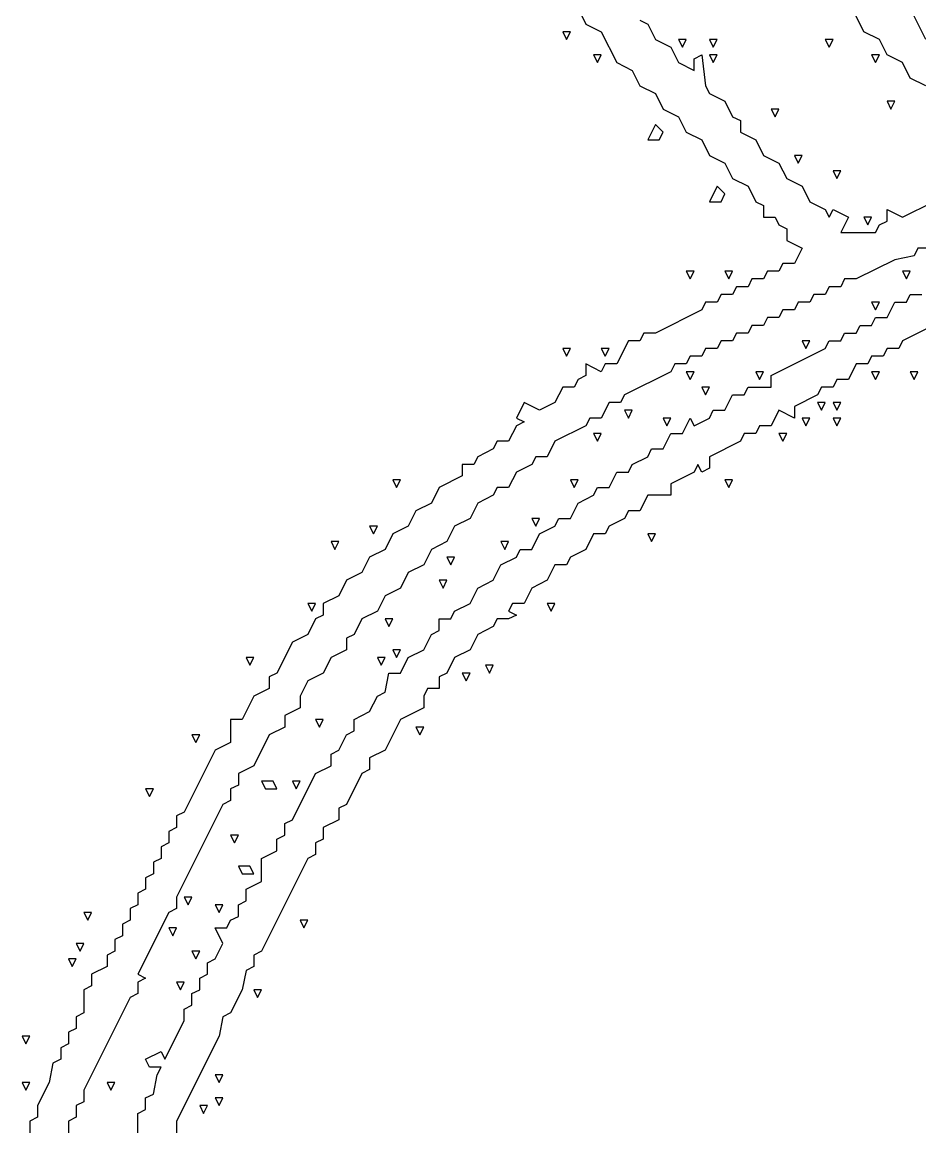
# Model space of a CAD drawing. Extents: x 11 to 152, y 0 to 170.
# Drawn here: x 51.26 to 72.58, y 77.62 to 103.84 of the extents above; entities that cross this region are included whole.
import ezdxf

# ---------------------------------------------------------------- set-up
doc = ezdxf.new("R2010")
doc.units = 0
doc.layers.add('Layer0', color=7, linetype='Continuous')

msp = doc.modelspace()

# ---------------------------------------------------------------- linework, layer by layer
at = {"layer": 'Layer0', "color": 5, "linetype": 'CONTINUOUS'}
for p, q in [((64.46063, 104.164, 0.1), (64.64401, 103.7972, 0.1)), ((72.71305, 103.4304, 0.1), (72.25458, 104.3474, 0.1)), ((65.92772, 103.8889, 0.1), (66.11111, 103.7972, 0.1)), ((71.24595, 103.6138, 0.1), (71.06257, 103.9806, 0.1)), ((64.09385, 103.6138, 0.1), (64.18554, 103.4304, 0.1)), ((64.27724, 103.6138, 0.1), (64.09385, 103.6138, 0.1)), ((64.18554, 103.4304, 0.1), (64.27724, 103.6138, 0.1)), ((64.64401, 103.7972, 0.1), (65.01079, 103.6138, 0.1)), ((65.01079, 103.6138, 0.1), (65.37756, 102.8803, 0.1)), ((66.11111, 103.7972, 0.1), (66.2945, 103.4304, 0.1)), ((71.61273, 103.4304, 0.1), (71.24595, 103.6138, 0.1)), ((66.2945, 103.4304, 0.1), (66.66127, 103.247, 0.1)), ((66.84466, 103.4304, 0.1), (66.93635, 103.247, 0.1)), ((67.02805, 103.4304, 0.1), (66.84466, 103.4304, 0.1)), ((66.93635, 103.247, 0.1), (67.02805, 103.4304, 0.1)), ((67.57821, 103.4304, 0.1), (67.6699, 103.247, 0.1)), ((67.7616, 103.4304, 0.1), (67.57821, 103.4304, 0.1)), ((67.6699, 103.247, 0.1), (67.7616, 103.4304, 0.1)), ((70.32902, 103.4304, 0.1), (70.42071, 103.247, 0.1)), ((70.51241, 103.4304, 0.1), (70.32902, 103.4304, 0.1)), ((70.42071, 103.247, 0.1), (70.51241, 103.4304, 0.1)), ((71.79612, 103.0636, 0.1), (71.61273, 103.4304, 0.1)), ((64.8274, 103.0636, 0.1), (64.91909, 102.8803, 0.1)), ((65.01079, 103.0636, 0.1), (64.8274, 103.0636, 0.1)), ((64.91909, 102.8803, 0.1), (65.01079, 103.0636, 0.1)), ((66.66127, 103.247, 0.1), (66.84466, 102.8803, 0.1)), ((67.21143, 102.972, 0.1), (67.39482, 103.0636, 0.1)), ((67.39482, 103.0636, 0.1), (67.48652, 102.3301, 0.1)), ((67.57821, 103.0636, 0.1), (67.6699, 102.8803, 0.1)), ((67.7616, 103.0636, 0.1), (67.57821, 103.0636, 0.1)), ((67.6699, 102.8803, 0.1), (67.7616, 103.0636, 0.1)), ((71.42934, 103.0636, 0.1), (71.52104, 102.8803, 0.1)), ((71.61273, 103.0636, 0.1), (71.42934, 103.0636, 0.1)), ((71.52104, 102.8803, 0.1), (71.61273, 103.0636, 0.1)), ((72.16289, 102.8803, 0.1), (71.79612, 103.0636, 0.1)), ((65.37756, 102.8803, 0.1), (65.74434, 102.6969, 0.1)), ((66.84466, 102.8803, 0.1), (67.21143, 102.6969, 0.1)), ((67.21143, 102.6969, 0.1), (67.21143, 102.972, 0.1)), ((72.34628, 102.5135, 0.1), (72.16289, 102.8803, 0.1)), ((65.74434, 102.6969, 0.1), (65.92772, 102.3301, 0.1)), ((65.92772, 102.3301, 0.1), (66.2945, 102.1467, 0.1)), ((67.48652, 102.3301, 0.1), (67.57821, 102.1467, 0.1)), ((72.71305, 102.3301, 0.1), (72.34628, 102.5135, 0.1)), ((66.2945, 102.1467, 0.1), (66.47789, 101.7799, 0.1)), ((67.57821, 102.1467, 0.1), (67.94498, 101.9633, 0.1)), ((66.47789, 101.7799, 0.1), (66.84466, 101.5965, 0.1)), ((67.94498, 101.9633, 0.1), (68.12837, 101.5965, 0.1)), ((69.04531, 101.7799, 0.1), (69.137, 101.5965, 0.1)), ((69.22869, 101.7799, 0.1), (69.04531, 101.7799, 0.1)), ((69.137, 101.5965, 0.1), (69.22869, 101.7799, 0.1)), ((71.79612, 101.9633, 0.1), (71.88781, 101.7799, 0.1)), ((71.9795, 101.9633, 0.1), (71.79612, 101.9633, 0.1)), ((71.88781, 101.7799, 0.1), (71.9795, 101.9633, 0.1)), ((66.84466, 101.5965, 0.1), (67.02805, 101.2298, 0.1)), ((68.12837, 101.5965, 0.1), (68.31176, 101.5049, 0.1)), ((68.31176, 101.5049, 0.1), (68.31176, 101.2298, 0.1)), ((66.2945, 101.4132, 0.1), (66.11111, 101.0464, 0.1)), ((66.47789, 101.2298, 0.1), (66.2945, 101.4132, 0.1)), ((66.38619, 101.0464, 0.1), (66.47789, 101.2298, 0.1)), ((67.02805, 101.2298, 0.1), (67.39482, 101.0464, 0.1)), ((68.31176, 101.2298, 0.1), (68.67853, 101.0464, 0.1)), ((66.11111, 101.0464, 0.1), (66.38619, 101.0464, 0.1)), ((67.39482, 101.0464, 0.1), (67.57821, 100.6796, 0.1)), ((68.67853, 101.0464, 0.1), (68.86192, 100.6796, 0.1)), ((67.57821, 100.6796, 0.1), (67.94498, 100.4962, 0.1)), ((67.94498, 100.4962, 0.1), (68.12837, 100.1294, 0.1)), ((68.86192, 100.6796, 0.1), (69.22869, 100.4962, 0.1)), ((69.22869, 100.4962, 0.1), (69.41208, 100.1294, 0.1)), ((69.59547, 100.6796, 0.1), (69.68716, 100.4962, 0.1)), ((69.77886, 100.6796, 0.1), (69.59547, 100.6796, 0.1)), ((69.68716, 100.4962, 0.1), (69.77886, 100.6796, 0.1)), ((70.51241, 100.3128, 0.1), (70.6041, 100.1294, 0.1)), ((70.69579, 100.3128, 0.1), (70.51241, 100.3128, 0.1)), ((70.6041, 100.1294, 0.1), (70.69579, 100.3128, 0.1)), ((67.7616, 99.94606, 0.1), (67.57821, 99.57929, 0.1)), ((67.94498, 99.76268, 0.1), (67.7616, 99.94606, 0.1)), ((68.12837, 100.1294, 0.1), (68.49515, 99.94606, 0.1)), ((68.49515, 99.94606, 0.1), (68.67853, 99.57929, 0.1)), ((69.41208, 100.1294, 0.1), (69.77886, 99.94606, 0.1)), ((69.77886, 99.94606, 0.1), (69.96224, 99.57929, 0.1)), ((67.85329, 99.57929, 0.1), (67.94498, 99.76268, 0.1)), ((67.57821, 99.57929, 0.1), (67.85329, 99.57929, 0.1)), ((68.67853, 99.57929, 0.1), (68.86192, 99.48759, 0.1)), ((68.86192, 99.48759, 0.1), (68.86192, 99.21251, 0.1)), ((69.96224, 99.57929, 0.1), (70.32902, 99.3959, 0.1)), ((70.32902, 99.3959, 0.1), (70.42071, 99.21251, 0.1)), ((70.42071, 99.21251, 0.1), (70.51241, 99.3959, 0.1)), ((70.51241, 99.3959, 0.1), (70.87918, 99.21251, 0.1)), ((71.79612, 99.12082, 0.1), (71.79612, 99.3959, 0.1)), ((71.79612, 99.3959, 0.1), (72.16289, 99.21251, 0.1)), ((72.16289, 99.21251, 0.1), (72.89644, 99.57929, 0.1)), ((68.86192, 99.21251, 0.1), (69.137, 99.21251, 0.1)), ((69.137, 99.21251, 0.1), (69.22869, 99.02913, 0.1)), ((70.87918, 99.21251, 0.1), (70.69579, 98.84574, 0.1)), ((71.24595, 99.21251, 0.1), (71.33765, 99.02913, 0.1)), ((71.42934, 99.21251, 0.1), (71.24595, 99.21251, 0.1)), ((71.33765, 99.02913, 0.1), (71.42934, 99.21251, 0.1)), ((69.22869, 99.02913, 0.1), (69.41208, 98.93743, 0.1)), ((69.41208, 98.93743, 0.1), (69.41208, 98.66235, 0.1)), ((71.52104, 98.84574, 0.1), (71.61273, 99.02913, 0.1)), ((71.61273, 99.02913, 0.1), (71.79612, 99.12082, 0.1)), ((69.41208, 98.66235, 0.1), (69.77886, 98.47896, 0.1)), ((70.69579, 98.84574, 0.1), (71.52104, 98.84574, 0.1)), ((69.77886, 98.47896, 0.1), (69.59547, 98.11219, 0.1)), ((72.52967, 98.47896, 0.1), (72.43797, 98.29558, 0.1)), ((72.80475, 98.47896, 0.1), (72.52967, 98.47896, 0.1)), ((69.32039, 98.11219, 0.1), (69.22869, 97.9288, 0.1)), ((69.59547, 98.11219, 0.1), (69.32039, 98.11219, 0.1)), ((71.9795, 98.20388, 0.1), (71.06257, 97.74542, 0.1)), ((72.43797, 98.29558, 0.1), (71.9795, 98.20388, 0.1)), ((67.02805, 97.9288, 0.1), (67.11974, 97.74542, 0.1)), ((67.21143, 97.9288, 0.1), (67.02805, 97.9288, 0.1)), ((67.11974, 97.74542, 0.1), (67.21143, 97.9288, 0.1)), ((67.94498, 97.9288, 0.1), (68.03668, 97.74542, 0.1)), ((68.12837, 97.9288, 0.1), (67.94498, 97.9288, 0.1)), ((68.03668, 97.74542, 0.1), (68.12837, 97.9288, 0.1)), ((68.95361, 97.9288, 0.1), (68.86192, 97.74542, 0.1)), ((69.22869, 97.9288, 0.1), (68.95361, 97.9288, 0.1)), ((72.16289, 97.9288, 0.1), (72.25458, 97.74542, 0.1)), ((72.34628, 97.9288, 0.1), (72.16289, 97.9288, 0.1)), ((72.25458, 97.74542, 0.1), (72.34628, 97.9288, 0.1)), ((68.22006, 97.56203, 0.1), (68.12837, 97.37864, 0.1)), ((68.49515, 97.56203, 0.1), (68.22006, 97.56203, 0.1)), ((68.58684, 97.74542, 0.1), (68.49515, 97.56203, 0.1)), ((68.86192, 97.74542, 0.1), (68.58684, 97.74542, 0.1)), ((70.42071, 97.56203, 0.1), (70.32902, 97.37864, 0.1)), ((70.69579, 97.56203, 0.1), (70.42071, 97.56203, 0.1)), ((70.78749, 97.74542, 0.1), (70.69579, 97.56203, 0.1)), ((71.06257, 97.74542, 0.1), (70.78749, 97.74542, 0.1)), ((67.85329, 97.37864, 0.1), (67.7616, 97.19525, 0.1)), ((68.12837, 97.37864, 0.1), (67.85329, 97.37864, 0.1)), ((70.05394, 97.37864, 0.1), (69.96224, 97.19525, 0.1)), ((70.32902, 97.37864, 0.1), (70.05394, 97.37864, 0.1)), ((72.25458, 97.19525, 0.1), (72.34628, 97.37864, 0.1)), ((72.34628, 97.37864, 0.1), (72.62136, 97.37864, 0.1)), ((67.48652, 97.19525, 0.1), (67.39482, 97.01187, 0.1)), ((67.7616, 97.19525, 0.1), (67.48652, 97.19525, 0.1)), ((69.68716, 97.19525, 0.1), (69.59547, 97.01187, 0.1)), ((69.96224, 97.19525, 0.1), (69.68716, 97.19525, 0.1)), ((71.42934, 97.19525, 0.1), (71.52104, 97.01187, 0.1)), ((71.61273, 97.19525, 0.1), (71.42934, 97.19525, 0.1)), ((71.52104, 97.01187, 0.1), (71.61273, 97.19525, 0.1)), ((71.79612, 96.82848, 0.1), (71.9795, 97.19525, 0.1)), ((71.9795, 97.19525, 0.1), (72.25458, 97.19525, 0.1)), ((67.39482, 97.01187, 0.1), (66.2945, 96.4617, 0.1)), ((68.95361, 96.82848, 0.1), (68.86192, 96.64509, 0.1)), ((69.22869, 96.82848, 0.1), (68.95361, 96.82848, 0.1)), ((69.32039, 97.01187, 0.1), (69.22869, 96.82848, 0.1)), ((69.59547, 97.01187, 0.1), (69.32039, 97.01187, 0.1)), ((71.42934, 96.64509, 0.1), (71.52104, 96.82848, 0.1)), ((71.52104, 96.82848, 0.1), (71.79612, 96.82848, 0.1)), ((68.58684, 96.64509, 0.1), (68.49515, 96.4617, 0.1)), ((68.86192, 96.64509, 0.1), (68.58684, 96.64509, 0.1)), ((71.06257, 96.4617, 0.1), (71.15426, 96.64509, 0.1)), ((71.15426, 96.64509, 0.1), (71.42934, 96.64509, 0.1)), ((72.71305, 96.5534, 0.1), (72.16289, 96.27832, 0.1)), ((65.65264, 96.27832, 0.1), (65.37756, 95.72816, 0.1)), ((65.92772, 96.27832, 0.1), (65.65264, 96.27832, 0.1)), ((66.01942, 96.4617, 0.1), (65.92772, 96.27832, 0.1)), ((66.2945, 96.4617, 0.1), (66.01942, 96.4617, 0.1)), ((67.85329, 96.27832, 0.1), (67.7616, 96.09493, 0.1)), ((68.12837, 96.27832, 0.1), (67.85329, 96.27832, 0.1)), ((68.22006, 96.4617, 0.1), (68.12837, 96.27832, 0.1)), ((68.49515, 96.4617, 0.1), (68.22006, 96.4617, 0.1)), ((69.77886, 96.27832, 0.1), (69.87055, 96.09493, 0.1)), ((69.96224, 96.27832, 0.1), (69.77886, 96.27832, 0.1)), ((69.87055, 96.09493, 0.1), (69.96224, 96.27832, 0.1)), ((70.32902, 96.09493, 0.1), (70.42071, 96.27832, 0.1)), ((70.42071, 96.27832, 0.1), (70.69579, 96.27832, 0.1)), ((70.69579, 96.27832, 0.1), (70.78749, 96.4617, 0.1)), ((70.78749, 96.4617, 0.1), (71.06257, 96.4617, 0.1)), ((72.16289, 96.27832, 0.1), (72.0712, 96.09493, 0.1)), ((64.09385, 96.09493, 0.1), (64.18554, 95.91154, 0.1)), ((64.27724, 96.09493, 0.1), (64.09385, 96.09493, 0.1)), ((64.18554, 95.91154, 0.1), (64.27724, 96.09493, 0.1)), ((65.01079, 96.09493, 0.1), (65.10248, 95.91154, 0.1)), ((65.19417, 96.09493, 0.1), (65.01079, 96.09493, 0.1)), ((65.10248, 95.91154, 0.1), (65.19417, 96.09493, 0.1)), ((67.48652, 96.09493, 0.1), (67.39482, 95.91154, 0.1)), ((67.7616, 96.09493, 0.1), (67.48652, 96.09493, 0.1)), ((69.04531, 95.45307, 0.1), (70.32902, 96.09493, 0.1)), ((71.79612, 96.09493, 0.1), (71.70442, 95.91154, 0.1)), ((72.0712, 96.09493, 0.1), (71.79612, 96.09493, 0.1)), ((65.01079, 95.54477, 0.1), (64.64401, 95.72816, 0.1)), ((64.64401, 95.72816, 0.1), (64.64401, 95.45307, 0.1)), ((65.10248, 95.72816, 0.1), (65.01079, 95.54477, 0.1)), ((65.37756, 95.72816, 0.1), (65.10248, 95.72816, 0.1)), ((66.75297, 95.72816, 0.1), (66.66127, 95.54477, 0.1)), ((67.02805, 95.72816, 0.1), (66.75297, 95.72816, 0.1)), ((67.11974, 95.91154, 0.1), (67.02805, 95.72816, 0.1)), ((67.39482, 95.91154, 0.1), (67.11974, 95.91154, 0.1)), ((71.06257, 95.72816, 0.1), (70.87918, 95.36138, 0.1)), ((71.33765, 95.72816, 0.1), (71.06257, 95.72816, 0.1)), ((71.42934, 95.91154, 0.1), (71.33765, 95.72816, 0.1)), ((71.70442, 95.91154, 0.1), (71.42934, 95.91154, 0.1)), ((66.66127, 95.54477, 0.1), (65.56095, 94.99461, 0.1)), ((67.02805, 95.54477, 0.1), (67.11974, 95.36138, 0.1)), ((67.21143, 95.54477, 0.1), (67.02805, 95.54477, 0.1)), ((67.11974, 95.36138, 0.1), (67.21143, 95.54477, 0.1)), ((68.67853, 95.54477, 0.1), (68.77023, 95.36138, 0.1)), ((68.86192, 95.54477, 0.1), (68.67853, 95.54477, 0.1)), ((68.77023, 95.36138, 0.1), (68.86192, 95.54477, 0.1)), ((71.42934, 95.54477, 0.1), (71.52104, 95.36138, 0.1)), ((71.61273, 95.54477, 0.1), (71.42934, 95.54477, 0.1)), ((71.52104, 95.36138, 0.1), (71.61273, 95.54477, 0.1)), ((72.34628, 95.54477, 0.1), (72.43797, 95.36138, 0.1)), ((72.52967, 95.54477, 0.1), (72.34628, 95.54477, 0.1)), ((72.43797, 95.36138, 0.1), (72.52967, 95.54477, 0.1)), ((64.46063, 95.36138, 0.1), (64.36893, 95.17799, 0.1)), ((64.64401, 95.45307, 0.1), (64.46063, 95.36138, 0.1)), ((69.04531, 95.17799, 0.1), (69.04531, 95.45307, 0.1)), ((70.6041, 95.36138, 0.1), (70.51241, 95.17799, 0.1)), ((70.87918, 95.36138, 0.1), (70.6041, 95.36138, 0.1)), ((64.09385, 95.17799, 0.1), (63.91046, 94.81122, 0.1)), ((64.36893, 95.17799, 0.1), (64.09385, 95.17799, 0.1)), ((65.56095, 94.99461, 0.1), (65.46926, 94.81122, 0.1)), ((67.39482, 95.17799, 0.1), (67.48652, 94.99461, 0.1)), ((67.57821, 95.17799, 0.1), (67.39482, 95.17799, 0.1)), ((67.48652, 94.99461, 0.1), (67.57821, 95.17799, 0.1)), ((67.94498, 94.62783, 0.1), (68.12837, 94.99461, 0.1)), ((68.12837, 94.99461, 0.1), (68.40345, 94.99461, 0.1)), ((68.40345, 94.99461, 0.1), (68.49515, 95.17799, 0.1)), ((68.49515, 95.17799, 0.1), (69.04531, 95.17799, 0.1)), ((70.14563, 94.99461, 0.1), (69.59547, 94.71953, 0.1)), ((70.23732, 95.17799, 0.1), (70.14563, 94.99461, 0.1)), ((70.51241, 95.17799, 0.1), (70.23732, 95.17799, 0.1)), ((63.17691, 94.81122, 0.1), (62.99353, 94.44444, 0.1)), ((63.54369, 94.62783, 0.1), (63.17691, 94.81122, 0.1)), ((63.91046, 94.81122, 0.1), (63.54369, 94.62783, 0.1)), ((65.19417, 94.81122, 0.1), (65.01079, 94.44444, 0.1)), ((65.46926, 94.81122, 0.1), (65.19417, 94.81122, 0.1)), ((69.59547, 94.71953, 0.1), (69.59547, 94.44444, 0.1)), ((70.14563, 94.81122, 0.1), (70.23732, 94.62783, 0.1)), ((70.32902, 94.81122, 0.1), (70.14563, 94.81122, 0.1)), ((70.23732, 94.62783, 0.1), (70.32902, 94.81122, 0.1)), ((70.51241, 94.81122, 0.1), (70.6041, 94.62783, 0.1)), ((70.69579, 94.81122, 0.1), (70.51241, 94.81122, 0.1)), ((70.6041, 94.62783, 0.1), (70.69579, 94.81122, 0.1)), ((62.99353, 94.44444, 0.1), (63.17691, 94.35275, 0.1)), ((64.73571, 94.44444, 0.1), (64.64401, 94.26106, 0.1)), ((65.01079, 94.44444, 0.1), (64.73571, 94.44444, 0.1)), ((65.56095, 94.62783, 0.1), (65.65264, 94.44444, 0.1)), ((65.74434, 94.62783, 0.1), (65.56095, 94.62783, 0.1)), ((65.65264, 94.44444, 0.1), (65.74434, 94.62783, 0.1)), ((66.47789, 94.44444, 0.1), (66.56958, 94.26106, 0.1)), ((66.66127, 94.44444, 0.1), (66.47789, 94.44444, 0.1)), ((66.56958, 94.26106, 0.1), (66.66127, 94.44444, 0.1)), ((66.93635, 94.07767, 0.1), (67.11974, 94.44444, 0.1)), ((67.11974, 94.44444, 0.1), (67.21143, 94.26106, 0.1)), ((67.21143, 94.26106, 0.1), (67.57821, 94.44444, 0.1)), ((67.57821, 94.44444, 0.1), (67.6699, 94.62783, 0.1)), ((67.6699, 94.62783, 0.1), (67.94498, 94.62783, 0.1)), ((69.22869, 94.62783, 0.1), (69.04531, 94.26106, 0.1)), ((69.59547, 94.44444, 0.1), (69.22869, 94.62783, 0.1)), ((69.77886, 94.44444, 0.1), (69.87055, 94.26106, 0.1)), ((69.96224, 94.44444, 0.1), (69.77886, 94.44444, 0.1)), ((69.87055, 94.26106, 0.1), (69.96224, 94.44444, 0.1)), ((70.51241, 94.44444, 0.1), (70.6041, 94.26106, 0.1)), ((70.69579, 94.44444, 0.1), (70.51241, 94.44444, 0.1)), ((70.6041, 94.26106, 0.1), (70.69579, 94.44444, 0.1)), ((62.99353, 94.26106, 0.1), (62.81014, 93.89428, 0.1)), ((63.17691, 94.35275, 0.1), (62.99353, 94.26106, 0.1)), ((64.64401, 94.26106, 0.1), (63.91046, 93.89428, 0.1)), ((68.77023, 94.26106, 0.1), (68.67853, 94.07767, 0.1)), ((69.04531, 94.26106, 0.1), (68.77023, 94.26106, 0.1)), ((62.53506, 93.89428, 0.1), (62.44337, 93.7109, 0.1)), ((62.81014, 93.89428, 0.1), (62.53506, 93.89428, 0.1)), ((63.91046, 93.89428, 0.1), (63.72708, 93.52751, 0.1)), ((64.8274, 94.07767, 0.1), (64.91909, 93.89428, 0.1)), ((65.01079, 94.07767, 0.1), (64.8274, 94.07767, 0.1)), ((64.91909, 93.89428, 0.1), (65.01079, 94.07767, 0.1)), ((66.47789, 93.7109, 0.1), (66.66127, 94.07767, 0.1)), ((66.66127, 94.07767, 0.1), (66.93635, 94.07767, 0.1)), ((68.31176, 93.89428, 0.1), (67.57821, 93.52751, 0.1)), ((68.40345, 94.07767, 0.1), (68.31176, 93.89428, 0.1)), ((68.67853, 94.07767, 0.1), (68.40345, 94.07767, 0.1)), ((69.22869, 94.07767, 0.1), (69.32039, 93.89428, 0.1)), ((69.41208, 94.07767, 0.1), (69.22869, 94.07767, 0.1)), ((69.32039, 93.89428, 0.1), (69.41208, 94.07767, 0.1)), ((62.44337, 93.7109, 0.1), (62.07659, 93.52751, 0.1)), ((66.11111, 93.52751, 0.1), (66.2028, 93.7109, 0.1)), ((66.2028, 93.7109, 0.1), (66.47789, 93.7109, 0.1)), ((62.07659, 93.52751, 0.1), (61.9849, 93.34412, 0.1)), ((63.452, 93.52751, 0.1), (63.3603, 93.34412, 0.1)), ((63.72708, 93.52751, 0.1), (63.452, 93.52751, 0.1)), ((65.74434, 93.34412, 0.1), (66.11111, 93.52751, 0.1)), ((67.57821, 93.52751, 0.1), (67.57821, 93.25243, 0.1)), ((61.9849, 93.34412, 0.1), (61.70982, 93.34412, 0.1)), ((61.70982, 93.34412, 0.1), (61.70982, 93.06904, 0.1)), ((62.99353, 93.16073, 0.1), (62.81014, 92.79396, 0.1)), ((63.3603, 93.34412, 0.1), (62.99353, 93.16073, 0.1)), ((65.19417, 92.79396, 0.1), (65.37756, 93.16073, 0.1)), ((65.37756, 93.16073, 0.1), (65.65264, 93.16073, 0.1)), ((65.65264, 93.16073, 0.1), (65.74434, 93.34412, 0.1)), ((67.21143, 93.16073, 0.1), (66.66127, 92.88565, 0.1)), ((67.30313, 93.34412, 0.1), (67.21143, 93.16073, 0.1)), ((67.39482, 93.16073, 0.1), (67.30313, 93.34412, 0.1)), ((67.57821, 93.25243, 0.1), (67.39482, 93.16073, 0.1)), ((60.05933, 92.97735, 0.1), (60.15102, 92.79396, 0.1)), ((60.24272, 92.97735, 0.1), (60.05933, 92.97735, 0.1)), ((60.15102, 92.79396, 0.1), (60.24272, 92.97735, 0.1)), ((61.70982, 93.06904, 0.1), (61.15965, 92.79396, 0.1)), ((64.27724, 92.97735, 0.1), (64.36893, 92.79396, 0.1)), ((64.46063, 92.97735, 0.1), (64.27724, 92.97735, 0.1)), ((64.36893, 92.79396, 0.1), (64.46063, 92.97735, 0.1)), ((66.66127, 92.88565, 0.1), (66.66127, 92.61057, 0.1)), ((67.94498, 92.97735, 0.1), (68.03668, 92.79396, 0.1)), ((68.12837, 92.97735, 0.1), (67.94498, 92.97735, 0.1)), ((68.03668, 92.79396, 0.1), (68.12837, 92.97735, 0.1)), ((61.15965, 92.79396, 0.1), (60.97627, 92.42718, 0.1)), ((62.44337, 92.61057, 0.1), (62.07659, 92.42718, 0.1)), ((62.53506, 92.79396, 0.1), (62.44337, 92.61057, 0.1)), ((62.81014, 92.79396, 0.1), (62.53506, 92.79396, 0.1)), ((64.46063, 92.42718, 0.1), (64.8274, 92.61057, 0.1)), ((64.8274, 92.61057, 0.1), (64.91909, 92.79396, 0.1)), ((64.91909, 92.79396, 0.1), (65.19417, 92.79396, 0.1)), ((66.11111, 92.61057, 0.1), (65.92772, 92.2438, 0.1)), ((66.66127, 92.61057, 0.1), (66.11111, 92.61057, 0.1)), ((60.97627, 92.42718, 0.1), (60.60949, 92.2438, 0.1)), ((62.07659, 92.42718, 0.1), (61.8932, 92.06041, 0.1)), ((64.27724, 92.06041, 0.1), (64.46063, 92.42718, 0.1)), ((60.60949, 92.2438, 0.1), (60.42611, 91.87702, 0.1)), ((61.8932, 92.06041, 0.1), (61.52643, 91.87702, 0.1)), ((63.3603, 92.06041, 0.1), (63.452, 91.87702, 0.1)), ((63.54369, 92.06041, 0.1), (63.3603, 92.06041, 0.1)), ((63.452, 91.87702, 0.1), (63.54369, 92.06041, 0.1)), ((63.91046, 91.87702, 0.1), (64.00216, 92.06041, 0.1)), ((64.00216, 92.06041, 0.1), (64.27724, 92.06041, 0.1)), ((65.56095, 92.06041, 0.1), (65.19417, 91.87702, 0.1)), ((65.65264, 92.2438, 0.1), (65.56095, 92.06041, 0.1)), ((65.92772, 92.2438, 0.1), (65.65264, 92.2438, 0.1)), ((59.50917, 91.87702, 0.1), (59.60086, 91.69364, 0.1)), ((59.69256, 91.87702, 0.1), (59.50917, 91.87702, 0.1)), ((59.60086, 91.69364, 0.1), (59.69256, 91.87702, 0.1)), ((60.42611, 91.87702, 0.1), (60.05933, 91.69364, 0.1)), ((61.52643, 91.87702, 0.1), (61.34304, 91.51025, 0.1)), ((63.54369, 91.69364, 0.1), (63.91046, 91.87702, 0.1)), ((65.19417, 91.87702, 0.1), (65.10248, 91.69364, 0.1)), ((60.05933, 91.69364, 0.1), (59.87594, 91.32686, 0.1)), ((63.3603, 91.32686, 0.1), (63.54369, 91.69364, 0.1)), ((64.8274, 91.69364, 0.1), (64.64401, 91.32686, 0.1)), ((65.10248, 91.69364, 0.1), (64.8274, 91.69364, 0.1)), ((66.11111, 91.69364, 0.1), (66.2028, 91.51025, 0.1)), ((66.2945, 91.69364, 0.1), (66.11111, 91.69364, 0.1)), ((66.2028, 91.51025, 0.1), (66.2945, 91.69364, 0.1)), ((58.59223, 91.51025, 0.1), (58.68393, 91.32686, 0.1)), ((58.77562, 91.51025, 0.1), (58.59223, 91.51025, 0.1)), ((58.68393, 91.32686, 0.1), (58.77562, 91.51025, 0.1)), ((59.87594, 91.32686, 0.1), (59.50917, 91.14347, 0.1)), ((60.97627, 91.32686, 0.1), (60.79288, 90.96009, 0.1)), ((61.34304, 91.51025, 0.1), (60.97627, 91.32686, 0.1)), ((62.62675, 91.51025, 0.1), (62.71845, 91.32686, 0.1)), ((62.81014, 91.51025, 0.1), (62.62675, 91.51025, 0.1)), ((62.71845, 91.32686, 0.1), (62.81014, 91.51025, 0.1)), ((62.99353, 91.14347, 0.1), (63.08522, 91.32686, 0.1)), ((63.08522, 91.32686, 0.1), (63.3603, 91.32686, 0.1)), ((64.64401, 91.32686, 0.1), (64.27724, 91.14347, 0.1)), ((59.50917, 91.14347, 0.1), (59.32578, 90.7767, 0.1)), ((61.34304, 91.14347, 0.1), (61.43474, 90.96009, 0.1)), ((61.52643, 91.14347, 0.1), (61.34304, 91.14347, 0.1)), ((61.43474, 90.96009, 0.1), (61.52643, 91.14347, 0.1)), ((62.62675, 90.96009, 0.1), (62.99353, 91.14347, 0.1)), ((64.27724, 91.14347, 0.1), (64.18554, 90.96009, 0.1)), ((59.32578, 90.7767, 0.1), (58.95901, 90.59331, 0.1)), ((60.42611, 90.7767, 0.1), (60.24272, 90.40992, 0.1)), ((60.79288, 90.96009, 0.1), (60.42611, 90.7767, 0.1)), ((62.44337, 90.59331, 0.1), (62.62675, 90.96009, 0.1)), ((63.91046, 90.96009, 0.1), (63.72708, 90.59331, 0.1)), ((64.18554, 90.96009, 0.1), (63.91046, 90.96009, 0.1)), ((58.95901, 90.59331, 0.1), (58.77562, 90.22654, 0.1)), ((61.15965, 90.59331, 0.1), (61.25135, 90.40992, 0.1)), ((61.34304, 90.59331, 0.1), (61.15965, 90.59331, 0.1)), ((61.25135, 90.40992, 0.1), (61.34304, 90.59331, 0.1)), ((62.07659, 90.40992, 0.1), (62.44337, 90.59331, 0.1)), ((63.72708, 90.59331, 0.1), (63.3603, 90.40992, 0.1)), ((58.77562, 90.22654, 0.1), (58.40885, 90.04315, 0.1)), ((59.87594, 90.22654, 0.1), (59.69256, 89.85976, 0.1)), ((60.24272, 90.40992, 0.1), (59.87594, 90.22654, 0.1)), ((61.8932, 90.04315, 0.1), (62.07659, 90.40992, 0.1)), ((63.3603, 90.40992, 0.1), (63.17691, 90.04315, 0.1)), ((58.04207, 90.04315, 0.1), (58.13376, 89.85976, 0.1)), ((58.22546, 90.04315, 0.1), (58.04207, 90.04315, 0.1)), ((58.13376, 89.85976, 0.1), (58.22546, 90.04315, 0.1)), ((58.40885, 90.04315, 0.1), (58.40885, 89.76807, 0.1)), ((61.52643, 89.85976, 0.1), (61.8932, 90.04315, 0.1)), ((62.90183, 90.04315, 0.1), (62.81014, 89.85976, 0.1)), ((63.17691, 90.04315, 0.1), (62.90183, 90.04315, 0.1)), ((63.72708, 90.04315, 0.1), (63.81877, 89.85976, 0.1)), ((63.91046, 90.04315, 0.1), (63.72708, 90.04315, 0.1)), ((63.81877, 89.85976, 0.1), (63.91046, 90.04315, 0.1)), ((58.40885, 89.76807, 0.1), (58.22546, 89.67638, 0.1)), ((59.69256, 89.85976, 0.1), (59.32578, 89.67638, 0.1)), ((61.43474, 89.67638, 0.1), (61.52643, 89.85976, 0.1)), ((62.81014, 89.85976, 0.1), (62.99353, 89.76807, 0.1)), ((62.99353, 89.76807, 0.1), (62.81014, 89.67638, 0.1)), ((58.22546, 89.67638, 0.1), (58.04207, 89.3096, 0.1)), ((59.32578, 89.67638, 0.1), (59.14239, 89.3096, 0.1)), ((59.87594, 89.67638, 0.1), (59.96764, 89.49299, 0.1)), ((60.05933, 89.67638, 0.1), (59.87594, 89.67638, 0.1)), ((59.96764, 89.49299, 0.1), (60.05933, 89.67638, 0.1)), ((61.15965, 89.40129, 0.1), (61.15965, 89.67638, 0.1)), ((61.15965, 89.67638, 0.1), (61.43474, 89.67638, 0.1)), ((62.44337, 89.49299, 0.1), (62.07659, 89.3096, 0.1)), ((62.53506, 89.67638, 0.1), (62.44337, 89.49299, 0.1)), ((62.81014, 89.67638, 0.1), (62.53506, 89.67638, 0.1)), ((58.04207, 89.3096, 0.1), (57.6753, 89.12621, 0.1)), ((59.14239, 89.3096, 0.1), (58.95901, 89.21791, 0.1)), ((58.95901, 89.21791, 0.1), (58.95901, 88.94283, 0.1)), ((60.79288, 88.94283, 0.1), (60.97627, 89.3096, 0.1)), ((60.97627, 89.3096, 0.1), (61.15965, 89.40129, 0.1)), ((62.07659, 89.3096, 0.1), (61.8932, 88.94283, 0.1)), ((57.6753, 89.12621, 0.1), (57.30852, 88.39266, 0.1)), ((58.95901, 88.94283, 0.1), (58.59223, 88.75944, 0.1)), ((60.05933, 88.94283, 0.1), (60.15102, 88.75944, 0.1)), ((60.24272, 88.94283, 0.1), (60.05933, 88.94283, 0.1)), ((60.15102, 88.75944, 0.1), (60.24272, 88.94283, 0.1)), ((60.42611, 88.75944, 0.1), (60.79288, 88.94283, 0.1)), ((61.8932, 88.94283, 0.1), (61.52643, 88.75944, 0.1)), ((56.57497, 88.75944, 0.1), (56.66667, 88.57605, 0.1)), ((56.75836, 88.75944, 0.1), (56.57497, 88.75944, 0.1)), ((56.66667, 88.57605, 0.1), (56.75836, 88.75944, 0.1)), ((58.59223, 88.75944, 0.1), (58.40885, 88.39266, 0.1)), ((59.69256, 88.75944, 0.1), (59.78425, 88.57605, 0.1)), ((59.87594, 88.75944, 0.1), (59.69256, 88.75944, 0.1)), ((59.78425, 88.57605, 0.1), (59.87594, 88.75944, 0.1)), ((60.24272, 88.39266, 0.1), (60.42611, 88.75944, 0.1)), ((61.52643, 88.75944, 0.1), (61.34304, 88.39266, 0.1)), ((57.30852, 88.39266, 0.1), (57.12513, 88.30097, 0.1)), ((58.40885, 88.39266, 0.1), (58.04207, 88.20928, 0.1)), ((59.87594, 87.9342, 0.1), (59.96764, 88.39266, 0.1)), ((59.96764, 88.39266, 0.1), (60.24272, 88.39266, 0.1)), ((61.34304, 88.39266, 0.1), (61.15965, 88.30097, 0.1)), ((61.70982, 88.39266, 0.1), (61.80151, 88.20928, 0.1)), ((61.8932, 88.39266, 0.1), (61.70982, 88.39266, 0.1)), ((61.80151, 88.20928, 0.1), (61.8932, 88.39266, 0.1)), ((62.25998, 88.57605, 0.1), (62.35167, 88.39266, 0.1)), ((62.44337, 88.57605, 0.1), (62.25998, 88.57605, 0.1)), ((62.35167, 88.39266, 0.1), (62.44337, 88.57605, 0.1)), ((57.12513, 88.30097, 0.1), (57.12513, 88.02589, 0.1)), ((58.04207, 88.20928, 0.1), (57.85868, 87.8425, 0.1)), ((61.15965, 88.30097, 0.1), (61.15965, 88.02589, 0.1)), ((57.12513, 88.02589, 0.1), (56.75836, 87.8425, 0.1)), ((59.69256, 87.8425, 0.1), (59.87594, 87.9342, 0.1)), ((60.88457, 88.02589, 0.1), (60.79288, 87.8425, 0.1)), ((61.15965, 88.02589, 0.1), (60.88457, 88.02589, 0.1)), ((56.75836, 87.8425, 0.1), (56.48328, 87.29234, 0.1)), ((57.85868, 87.8425, 0.1), (57.85868, 87.56742, 0.1)), ((59.50917, 87.47573, 0.1), (59.69256, 87.8425, 0.1)), ((60.79288, 87.8425, 0.1), (60.79288, 87.56742, 0.1)), ((57.85868, 87.56742, 0.1), (57.49191, 87.38403, 0.1)), ((57.49191, 87.38403, 0.1), (57.49191, 87.10895, 0.1)), ((59.14239, 87.29234, 0.1), (59.50917, 87.47573, 0.1)), ((60.79288, 87.56742, 0.1), (60.24272, 87.29234, 0.1)), ((56.48328, 87.29234, 0.1), (56.2082, 87.29234, 0.1)), ((56.2082, 87.29234, 0.1), (56.2082, 86.74218, 0.1)), ((57.49191, 87.10895, 0.1), (57.12513, 86.92557, 0.1)), ((58.22546, 87.29234, 0.1), (58.31715, 87.10895, 0.1)), ((58.40885, 87.29234, 0.1), (58.22546, 87.29234, 0.1)), ((58.31715, 87.10895, 0.1), (58.40885, 87.29234, 0.1)), ((59.14239, 87.01726, 0.1), (59.14239, 87.29234, 0.1)), ((60.24272, 87.29234, 0.1), (59.87594, 86.55879, 0.1)), ((60.60949, 87.10895, 0.1), (60.70119, 86.92557, 0.1)), ((60.79288, 87.10895, 0.1), (60.60949, 87.10895, 0.1)), ((60.70119, 86.92557, 0.1), (60.79288, 87.10895, 0.1)), ((55.29126, 86.92557, 0.1), (55.38296, 86.74218, 0.1)), ((55.47465, 86.92557, 0.1), (55.29126, 86.92557, 0.1)), ((55.38296, 86.74218, 0.1), (55.47465, 86.92557, 0.1)), ((57.12513, 86.92557, 0.1), (56.75836, 86.19202, 0.1)), ((58.77562, 86.55879, 0.1), (58.95901, 86.92557, 0.1)), ((58.95901, 86.92557, 0.1), (59.14239, 87.01726, 0.1)), ((55.84142, 86.55879, 0.1), (55.10787, 85.09169, 0.1)), ((56.2082, 86.74218, 0.1), (55.84142, 86.55879, 0.1)), ((58.59223, 86.4671, 0.1), (58.77562, 86.55879, 0.1)), ((59.87594, 86.55879, 0.1), (59.50917, 86.3754, 0.1)), ((58.59223, 86.19202, 0.1), (58.59223, 86.4671, 0.1)), ((59.50917, 86.3754, 0.1), (59.50917, 86.10032, 0.1)), ((56.75836, 86.19202, 0.1), (56.39159, 86.00863, 0.1)), ((58.22546, 86.00863, 0.1), (58.59223, 86.19202, 0.1)), ((59.50917, 86.10032, 0.1), (59.32578, 86.00863, 0.1)), ((56.39159, 86.00863, 0.1), (56.39159, 85.73355, 0.1)), ((56.94175, 85.82524, 0.1), (57.03344, 85.64186, 0.1)), ((57.21683, 85.82524, 0.1), (56.94175, 85.82524, 0.1)), ((57.30852, 85.64186, 0.1), (57.21683, 85.82524, 0.1)), ((57.6753, 84.90831, 0.1), (58.22546, 86.00863, 0.1)), ((57.6753, 85.82524, 0.1), (57.76699, 85.64186, 0.1)), ((57.85868, 85.82524, 0.1), (57.6753, 85.82524, 0.1)), ((57.76699, 85.64186, 0.1), (57.85868, 85.82524, 0.1)), ((59.32578, 86.00863, 0.1), (58.95901, 85.27508, 0.1)), ((54.19094, 85.64186, 0.1), (54.28263, 85.45847, 0.1)), ((54.37433, 85.64186, 0.1), (54.19094, 85.64186, 0.1)), ((54.28263, 85.45847, 0.1), (54.37433, 85.64186, 0.1)), ((56.39159, 85.73355, 0.1), (56.2082, 85.64186, 0.1)), ((56.2082, 85.64186, 0.1), (56.2082, 85.36677, 0.1)), ((57.03344, 85.64186, 0.1), (57.30852, 85.64186, 0.1)), ((56.02481, 85.27508, 0.1), (54.92449, 83.07443, 0.1)), ((56.2082, 85.36677, 0.1), (56.02481, 85.27508, 0.1)), ((58.95901, 85.27508, 0.1), (58.77562, 85.18339, 0.1)), ((55.10787, 85.09169, 0.1), (54.92449, 85, 0.1)), ((54.92449, 85, 0.1), (54.92449, 84.72492, 0.1)), ((58.77562, 85.18339, 0.1), (58.77562, 84.90831, 0.1)), ((54.92449, 84.72492, 0.1), (54.7411, 84.63323, 0.1)), ((57.49191, 84.81661, 0.1), (57.6753, 84.90831, 0.1)), ((57.49191, 84.54153, 0.1), (57.49191, 84.81661, 0.1)), ((58.77562, 84.90831, 0.1), (58.40885, 84.72492, 0.1)), ((58.40885, 84.72492, 0.1), (58.40885, 84.44984, 0.1)), ((54.7411, 84.63323, 0.1), (54.7411, 84.35814, 0.1)), ((56.2082, 84.54153, 0.1), (56.29989, 84.35814, 0.1)), ((56.39159, 84.54153, 0.1), (56.2082, 84.54153, 0.1)), ((56.29989, 84.35814, 0.1), (56.39159, 84.54153, 0.1)), ((57.30852, 84.44984, 0.1), (57.49191, 84.54153, 0.1)), ((57.30852, 84.17476, 0.1), (57.30852, 84.44984, 0.1)), ((58.40885, 84.44984, 0.1), (58.22546, 84.35814, 0.1)), ((54.7411, 84.35814, 0.1), (54.55771, 84.26645, 0.1)), ((54.55771, 84.26645, 0.1), (54.55771, 83.99137, 0.1)), ((58.22546, 84.35814, 0.1), (58.22546, 84.08306, 0.1)), ((54.55771, 83.99137, 0.1), (54.37433, 83.89968, 0.1)), ((56.94175, 83.99137, 0.1), (57.30852, 84.17476, 0.1)), ((56.94175, 83.44121, 0.1), (56.94175, 83.99137, 0.1)), ((58.04207, 83.99137, 0.1), (56.94175, 81.79072, 0.1)), ((58.22546, 84.08306, 0.1), (58.04207, 83.99137, 0.1)), ((54.37433, 83.89968, 0.1), (54.37433, 83.6246, 0.1)), ((56.39159, 83.80798, 0.1), (56.48328, 83.6246, 0.1)), ((56.66667, 83.80798, 0.1), (56.39159, 83.80798, 0.1)), ((56.75836, 83.6246, 0.1), (56.66667, 83.80798, 0.1)), ((54.37433, 83.6246, 0.1), (54.19094, 83.5329, 0.1)), ((54.19094, 83.5329, 0.1), (54.19094, 83.25782, 0.1)), ((56.48328, 83.6246, 0.1), (56.75836, 83.6246, 0.1)), ((56.57497, 83.25782, 0.1), (56.94175, 83.44121, 0.1)), ((54.19094, 83.25782, 0.1), (54.00755, 83.16613, 0.1)), ((54.00755, 83.16613, 0.1), (54.00755, 82.89105, 0.1)), ((56.57497, 82.98274, 0.1), (56.57497, 83.25782, 0.1)), ((54.00755, 82.89105, 0.1), (53.82416, 82.79935, 0.1)), ((54.92449, 83.07443, 0.1), (54.92449, 82.79935, 0.1)), ((55.10787, 83.07443, 0.1), (55.19957, 82.89105, 0.1)), ((55.29126, 83.07443, 0.1), (55.10787, 83.07443, 0.1)), ((55.19957, 82.89105, 0.1), (55.29126, 83.07443, 0.1)), ((55.84142, 82.89105, 0.1), (55.93312, 82.70766, 0.1)), ((56.02481, 82.89105, 0.1), (55.84142, 82.89105, 0.1)), ((55.93312, 82.70766, 0.1), (56.02481, 82.89105, 0.1)), ((56.39159, 82.89105, 0.1), (56.57497, 82.98274, 0.1)), ((56.39159, 82.61597, 0.1), (56.39159, 82.89105, 0.1)), ((52.72384, 82.70766, 0.1), (52.81553, 82.52427, 0.1)), ((52.90723, 82.70766, 0.1), (52.72384, 82.70766, 0.1)), ((52.81553, 82.52427, 0.1), (52.90723, 82.70766, 0.1)), ((53.82416, 82.79935, 0.1), (53.82416, 82.52427, 0.1)), ((54.7411, 82.70766, 0.1), (54.00755, 81.24056, 0.1)), ((54.92449, 82.79935, 0.1), (54.7411, 82.70766, 0.1)), ((56.2082, 82.52427, 0.1), (56.39159, 82.61597, 0.1)), ((53.82416, 82.52427, 0.1), (53.64078, 82.43258, 0.1)), ((53.64078, 82.43258, 0.1), (53.64078, 82.1575, 0.1)), ((56.1165, 82.34088, 0.1), (56.2082, 82.52427, 0.1)), ((57.85868, 82.52427, 0.1), (57.95038, 82.34088, 0.1)), ((58.04207, 82.52427, 0.1), (57.85868, 82.52427, 0.1)), ((57.95038, 82.34088, 0.1), (58.04207, 82.52427, 0.1)), ((53.64078, 82.1575, 0.1), (53.45739, 82.0658, 0.1)), ((54.7411, 82.34088, 0.1), (54.83279, 82.1575, 0.1)), ((54.92449, 82.34088, 0.1), (54.7411, 82.34088, 0.1)), ((54.83279, 82.1575, 0.1), (54.92449, 82.34088, 0.1)), ((56.02481, 81.97411, 0.1), (55.84142, 82.34088, 0.1)), ((55.84142, 82.34088, 0.1), (56.1165, 82.34088, 0.1)), ((52.54045, 81.97411, 0.1), (52.63215, 81.79072, 0.1)), ((52.72384, 81.97411, 0.1), (52.54045, 81.97411, 0.1)), ((52.63215, 81.79072, 0.1), (52.72384, 81.97411, 0.1)), ((53.45739, 82.0658, 0.1), (53.45739, 81.79072, 0.1)), ((55.84142, 81.60734, 0.1), (56.02481, 81.97411, 0.1)), ((52.35707, 81.60734, 0.1), (52.44876, 81.42395, 0.1)), ((52.54045, 81.60734, 0.1), (52.35707, 81.60734, 0.1)), ((52.44876, 81.42395, 0.1), (52.54045, 81.60734, 0.1)), ((53.45739, 81.79072, 0.1), (53.274, 81.69903, 0.1)), ((53.274, 81.69903, 0.1), (53.274, 81.42395, 0.1)), ((55.29126, 81.79072, 0.1), (55.38296, 81.60734, 0.1)), ((55.47465, 81.79072, 0.1), (55.29126, 81.79072, 0.1)), ((55.38296, 81.60734, 0.1), (55.47465, 81.79072, 0.1)), ((55.65804, 81.51564, 0.1), (55.84142, 81.60734, 0.1)), ((56.94175, 81.79072, 0.1), (56.75836, 81.69903, 0.1)), ((56.75836, 81.69903, 0.1), (56.75836, 81.42395, 0.1)), ((53.274, 81.42395, 0.1), (52.90723, 81.24056, 0.1)), ((55.65804, 81.24056, 0.1), (55.65804, 81.51564, 0.1)), ((56.57497, 81.33225, 0.1), (56.48328, 80.87379, 0.1)), ((56.75836, 81.42395, 0.1), (56.57497, 81.33225, 0.1)), ((52.90723, 81.24056, 0.1), (52.90723, 80.96548, 0.1)), ((54.00755, 81.24056, 0.1), (54.19094, 81.14887, 0.1)), ((54.19094, 81.14887, 0.1), (54.00755, 81.05717, 0.1)), ((54.00755, 81.05717, 0.1), (54.00755, 80.78209, 0.1)), ((54.92449, 81.05717, 0.1), (55.01618, 80.87379, 0.1)), ((55.10787, 81.05717, 0.1), (54.92449, 81.05717, 0.1)), ((55.01618, 80.87379, 0.1), (55.10787, 81.05717, 0.1)), ((55.47465, 81.14887, 0.1), (55.65804, 81.24056, 0.1)), ((55.47465, 80.87379, 0.1), (55.47465, 81.14887, 0.1)), ((52.90723, 80.96548, 0.1), (52.72384, 80.87379, 0.1)), ((52.72384, 80.87379, 0.1), (52.72384, 80.32362, 0.1)), ((54.00755, 80.78209, 0.1), (53.82416, 80.6904, 0.1)), ((55.29126, 80.78209, 0.1), (55.47465, 80.87379, 0.1)), ((55.29126, 80.50701, 0.1), (55.29126, 80.78209, 0.1)), ((56.48328, 80.87379, 0.1), (56.2082, 80.32362, 0.1)), ((56.75836, 80.87379, 0.1), (56.85005, 80.6904, 0.1)), ((56.94175, 80.87379, 0.1), (56.75836, 80.87379, 0.1)), ((56.85005, 80.6904, 0.1), (56.94175, 80.87379, 0.1)), ((53.82416, 80.6904, 0.1), (52.72384, 78.48975, 0.1)), ((52.72384, 80.32362, 0.1), (52.54045, 80.23193, 0.1)), ((55.10787, 80.41532, 0.1), (55.29126, 80.50701, 0.1)), ((55.10787, 80.14024, 0.1), (55.10787, 80.41532, 0.1)), ((56.2082, 80.32362, 0.1), (56.02481, 80.23193, 0.1)), ((52.54045, 80.23193, 0.1), (52.54045, 79.95685, 0.1)), ((54.64941, 79.2233, 0.1), (55.10787, 80.14024, 0.1)), ((56.02481, 80.23193, 0.1), (55.93312, 79.77346, 0.1)), ((51.25674, 79.77346, 0.1), (51.34844, 79.59008, 0.1)), ((51.44013, 79.77346, 0.1), (51.25674, 79.77346, 0.1)), ((51.34844, 79.59008, 0.1), (51.44013, 79.77346, 0.1)), ((52.54045, 79.95685, 0.1), (52.35707, 79.86516, 0.1)), ((52.35707, 79.86516, 0.1), (52.35707, 79.59008, 0.1)), ((55.93312, 79.77346, 0.1), (54.92449, 77.7562, 0.1)), ((52.35707, 79.59008, 0.1), (52.17368, 79.49838, 0.1)), ((52.17368, 79.49838, 0.1), (52.17368, 79.2233, 0.1)), ((52.17368, 79.2233, 0.1), (51.99029, 79.13161, 0.1)), ((54.19094, 79.2233, 0.1), (54.55771, 79.40669, 0.1)), ((54.28263, 79.03991, 0.1), (54.19094, 79.2233, 0.1)), ((54.55771, 79.40669, 0.1), (54.64941, 79.2233, 0.1)), ((51.99029, 79.13161, 0.1), (51.8986, 78.67314, 0.1)), ((54.55771, 79.03991, 0.1), (54.28263, 79.03991, 0.1)), ((54.46602, 78.85653, 0.1), (54.55771, 79.03991, 0.1)), ((54.37433, 78.39806, 0.1), (54.46602, 78.85653, 0.1)), ((55.84142, 78.85653, 0.1), (55.93312, 78.67314, 0.1)), ((56.02481, 78.85653, 0.1), (55.84142, 78.85653, 0.1)), ((55.93312, 78.67314, 0.1), (56.02481, 78.85653, 0.1)), ((51.25674, 78.67314, 0.1), (51.34844, 78.48975, 0.1)), ((51.44013, 78.67314, 0.1), (51.25674, 78.67314, 0.1)), ((51.34844, 78.48975, 0.1), (51.44013, 78.67314, 0.1)), ((51.8986, 78.67314, 0.1), (51.62352, 78.12298, 0.1)), ((52.72384, 78.48975, 0.1), (52.72384, 78.21467, 0.1)), ((53.274, 78.67314, 0.1), (53.3657, 78.48975, 0.1)), ((53.45739, 78.67314, 0.1), (53.274, 78.67314, 0.1)), ((53.3657, 78.48975, 0.1), (53.45739, 78.67314, 0.1)), ((52.72384, 78.21467, 0.1), (52.54045, 78.12298, 0.1)), ((54.19094, 78.30636, 0.1), (54.37433, 78.39806, 0.1)), ((54.19094, 78.03128, 0.1), (54.19094, 78.30636, 0.1)), ((55.84142, 78.30636, 0.1), (55.93312, 78.12298, 0.1)), ((56.02481, 78.30636, 0.1), (55.84142, 78.30636, 0.1)), ((55.93312, 78.12298, 0.1), (56.02481, 78.30636, 0.1)), ((51.62352, 78.12298, 0.1), (51.62352, 77.8479, 0.1)), ((52.54045, 78.12298, 0.1), (52.54045, 77.8479, 0.1)), ((54.00755, 77.93959, 0.1), (54.19094, 78.03128, 0.1)), ((54.00755, 77.38943, 0.1), (54.00755, 77.93959, 0.1)), ((55.47465, 78.12298, 0.1), (55.56634, 77.93959, 0.1)), ((55.65804, 78.12298, 0.1), (55.47465, 78.12298, 0.1)), ((55.56634, 77.93959, 0.1), (55.65804, 78.12298, 0.1)), ((51.62352, 77.8479, 0.1), (51.44013, 77.7562, 0.1)), ((51.44013, 77.7562, 0.1), (51.44013, 77.48112, 0.1)), ((52.54045, 77.8479, 0.1), (52.35707, 77.7562, 0.1)), ((52.35707, 77.7562, 0.1), (52.35707, 77.20604, 0.1)), ((54.92449, 77.7562, 0.1), (54.92449, 77.48112, 0.1))]:
    msp.add_line(p, q, dxfattribs=at)

doc.saveas('drawing.dxf')
